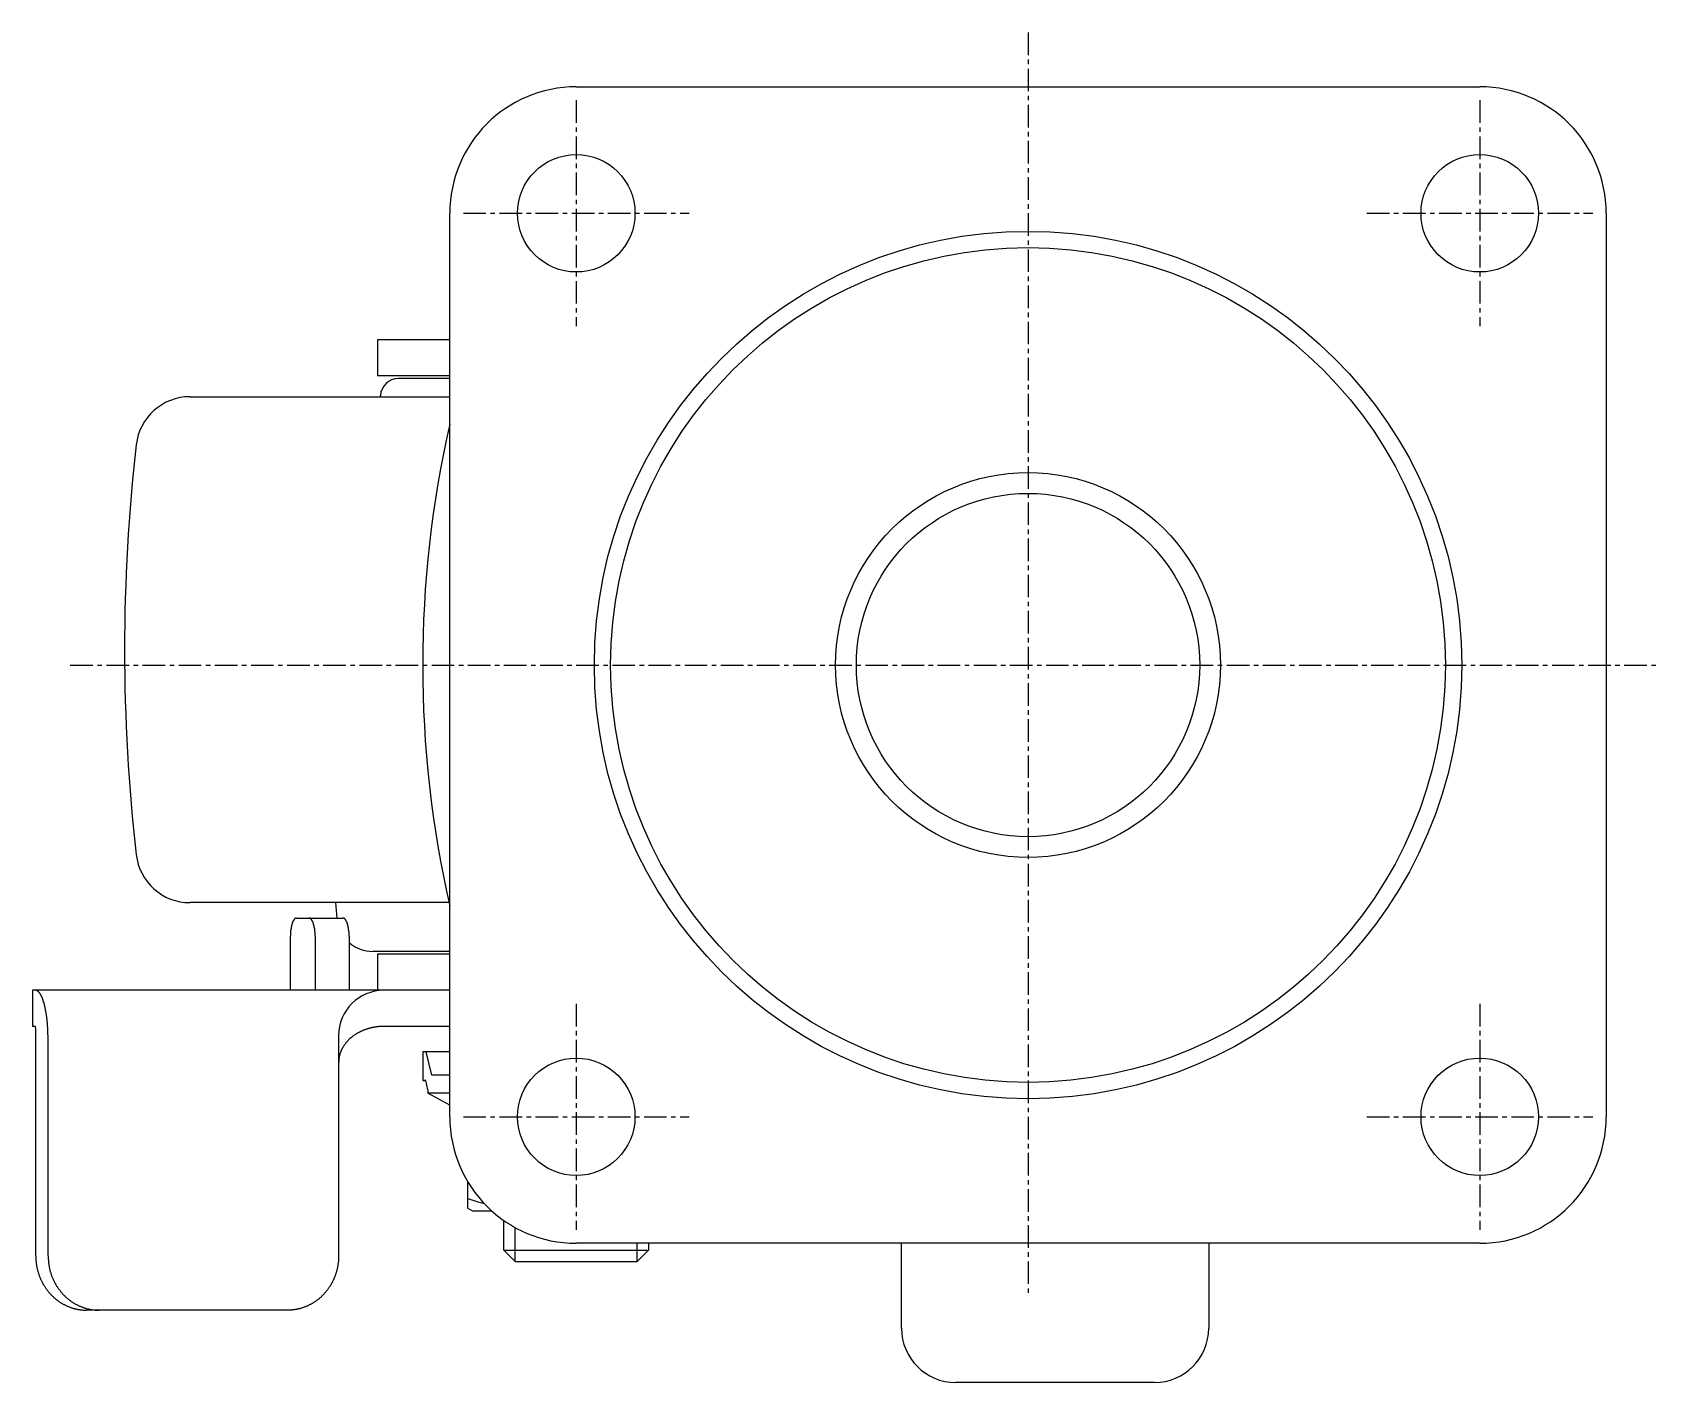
# Model space of a CAD drawing. Extents: x -3218 to -3003, y -139 to 185.
# Drawn here: x -3093.3 to -3003.2, y 110.5 to 185.2 of the extents above; entities that cross this region are included whole.
import ezdxf

# ---------------------------------------------------------------- set-up
doc = ezdxf.new("R2010")
doc.units = 0
doc.linetypes.add('CENTER', pattern=[2, 1.25, -0.25, 0.25, -0.25])
doc.layers.get('0').update_dxf_attribs({"linetype": 'CONTINUOUS'})
doc.layers.get('DEFPOINTS').update_dxf_attribs({"linetype": 'CONTINUOUS'})
doc.layers.add('CENTER', color=1, linetype='CENTER')

msp = doc.modelspace()

# ---------------------------------------------------------------- linework, layer by layer
at = {"color": 7, "linetype": 'CONTINUOUS'}
for p, q in [((-3063.213, 182.167), (-3013.213, 182.167)), ((-3070.213, 125.167), (-3070.213, 175.167)), ((-3006.213, 175.167), (-3006.213, 125.167)), ((-3070.213, 168.167), (-3074.213, 168.167)), ((-3074.213, 168.167), (-3074.213, 166.167)), ((-3070.213, 166.167), (-3074.213, 166.167)), ((-3070.213, 166.017), (-3073.054, 166.017)), ((-3084.587, 165.017), (-3070.213, 165.017)), ((-3074.056, 165.017), (-3074.053, 165.069)), ((-3070.254, 137.017), (-3084.587, 137.017)), ((-3076.546, 137.017), (-3076.464, 136.132)), ((-3078.691, 136.167), (-3076.127, 136.167)), ((-3079.033, 132.167), (-3079.033, 135.167)), ((-3077.665, 135.167), (-3077.665, 132.167)), ((-3075.785, 135.167), (-3075.785, 132.167)), ((-3070.213, 134.317), (-3074.472, 134.317)), ((-3070.213, 134.167), (-3074.213, 134.167)), ((-3074.213, 134.167), (-3074.213, 132.167)), ((-3070.213, 132.167), (-3093.303, 132.167)), ((-3093.303, 132.167), (-3093.303, 130.167)), ((-3093.142, 130.167), (-3093.303, 130.167)), ((-3070.213, 130.167), (-3073.865, 130.167)), ((-3093.127, 117.467), (-3093.127, 129.467)), ((-3093.127, 117.467), (-3093.127, 129.467)), ((-3092.442, 117.467), (-3092.442, 129.467)), ((-3076.365, 129.667), (-3076.365, 117.467)), ((-3070.213, 128.767), (-3071.713, 128.767)), ((-3071.713, 128.767), (-3071.713, 127.167)), ((-3071.209, 127.467), (-3071.519, 128.767)), ((-3071.713, 127.167), (-3071.538, 127.167)), ((-3071.538, 127.167), (-3071.713, 127.167)), ((-3071.423, 126.667), (-3071.538, 127.167)), ((-3070.213, 127.467), (-3071.209, 127.467)), ((-3071.423, 126.667), (-3071.423, 126.467)), ((-3070.213, 125.817), (-3071.423, 126.467)), ((-3070.213, 126.467), (-3071.423, 126.467)), ((-3069.213, 120.111), (-3069.213, 121.561)), ((-3069.213, 120.111), (-3068.963, 119.967)), ((-3068.963, 119.967), (-3067.899, 119.967)), ((-3067.213, 117.792), (-3067.213, 119.422)), ((-3013.213, 118.167), (-3063.213, 118.167)), ((-3059.213, 118.167), (-3059.213, 117.792)), ((-3045.213, 113.467), (-3045.213, 118.167)), ((-3028.213, 118.167), (-3028.213, 113.467)), ((-3067.213, 117.792), (-3059.213, 117.792)), ((-3067.213, 117.792), (-3066.588, 117.167)), ((-3066.588, 117.167), (-3059.838, 117.167)), ((-3059.213, 117.792), (-3059.838, 117.167)), ((-3079.184, 114.467), (-3090.307, 114.467)), ((-3031.213, 110.467), (-3042.213, 110.467))]:
    msp.add_line(p, q, dxfattribs=at)
at = {"color": 3, "linetype": 'CONTINUOUS'}
for p, q in [((-3066.588, 117.167), (-3066.588, 119.034)), ((-3059.838, 117.167), (-3059.838, 118.167))]:
    msp.add_line(p, q, dxfattribs=at)
at = {"color": 7, "linetype": 'CONTINUOUS'}
for points in [[(-3078.69, 136.167, 0), (-3078.7, 136.167, 0), (-3078.7, 136.167, 0), (-3078.7, 136.166, 0), (-3078.71, 136.166, 0), (-3078.71, 136.165, 0), (-3078.72, 136.164, 0), (-3078.72, 136.163, 0), (-3078.72, 136.162, 0), (-3078.73, 136.161, 0), (-3078.73, 136.159, 0), (-3078.74, 136.158, 0), (-3078.74, 136.156, 0), (-3078.75, 136.154, 0), (-3078.75, 136.152, 0), (-3078.75, 136.15, 0), (-3078.76, 136.148, 0), (-3078.76, 136.145, 0), (-3078.77, 136.143, 0), (-3078.77, 136.14, 0), (-3078.77, 136.137, 0), (-3078.78, 136.134, 0), (-3078.78, 136.131, 0), (-3078.79, 136.127, 0), (-3078.79, 136.124, 0), (-3078.79, 136.12, 0), (-3078.8, 136.116, 0), (-3078.8, 136.113, 0), (-3078.81, 136.108, 0), (-3078.81, 136.104, 0), (-3078.81, 136.1, 0), (-3078.82, 136.095, 0), (-3078.82, 136.091, 0), (-3078.83, 136.086, 0), (-3078.83, 136.081, 0), (-3078.83, 136.076, 0), (-3078.84, 136.071, 0), (-3078.84, 136.066, 0), (-3078.84, 136.06, 0), (-3078.85, 136.055, 0), (-3078.85, 136.049, 0), (-3078.86, 136.043, 0), (-3078.86, 136.037, 0), (-3078.86, 136.031, 0), (-3078.87, 136.025, 0), (-3078.87, 136.018, 0), (-3078.87, 136.012, 0), (-3078.88, 136.005, 0), (-3078.88, 135.998, 0), (-3078.88, 135.992, 0), (-3078.89, 135.985, 0), (-3078.89, 135.977, 0), (-3078.89, 135.97, 0), (-3078.9, 135.963, 0), (-3078.9, 135.955, 0), (-3078.9, 135.948, 0), (-3078.91, 135.94, 0), (-3078.91, 135.932, 0), (-3078.91, 135.924, 0), (-3078.92, 135.916, 0), (-3078.92, 135.908, 0), (-3078.92, 135.9, 0), (-3078.93, 135.891, 0), (-3078.93, 135.883, 0), (-3078.93, 135.874, 0), (-3078.94, 135.865, 0), (-3078.94, 135.856, 0), (-3078.94, 135.848, 0), (-3078.94, 135.838, 0), (-3078.95, 135.829, 0), (-3078.95, 135.82, 0), (-3078.95, 135.811, 0), (-3078.96, 135.801, 0), (-3078.96, 135.792, 0), (-3078.96, 135.782, 0), (-3078.96, 135.772, 0), (-3078.97, 135.763, 0), (-3078.97, 135.753, 0), (-3078.97, 135.743, 0), (-3078.97, 135.733, 0), (-3078.98, 135.722, 0), (-3078.98, 135.712, 0), (-3078.98, 135.702, 0), (-3078.98, 135.692, 0), (-3078.98, 135.681, 0), (-3078.99, 135.67, 0), (-3078.99, 135.66, 0), (-3078.99, 135.649, 0), (-3078.99, 135.638, 0), (-3078.99, 135.627, 0), (-3079, 135.617, 0), (-3079, 135.606, 0), (-3079, 135.594, 0), (-3079, 135.583, 0), (-3079, 135.572, 0), (-3079.01, 135.561, 0), (-3079.01, 135.55, 0), (-3079.01, 135.538, 0), (-3079.01, 135.527, 0), (-3079.01, 135.515, 0), (-3079.01, 135.504, 0), (-3079.01, 135.492, 0), (-3079.02, 135.481, 0), (-3079.02, 135.469, 0), (-3079.02, 135.457, 0), (-3079.02, 135.445, 0), (-3079.02, 135.434, 0), (-3079.02, 135.422, 0), (-3079.02, 135.41, 0), (-3079.02, 135.398, 0), (-3079.02, 135.386, 0), (-3079.03, 135.374, 0), (-3079.03, 135.362, 0), (-3079.03, 135.35, 0), (-3079.03, 135.338, 0), (-3079.03, 135.326, 0), (-3079.03, 135.314, 0), (-3079.03, 135.302, 0), (-3079.03, 135.289, 0), (-3079.03, 135.277, 0), (-3079.03, 135.265, 0), (-3079.03, 135.253, 0), (-3079.03, 135.24, 0), (-3079.03, 135.228, 0), (-3079.03, 135.216, 0), (-3079.03, 135.204, 0), (-3079.03, 135.191, 0), (-3079.03, 135.179, 0), (-3079.03, 135.167, 0)], [(-3077.66, 135.167, 0), (-3077.66, 135.179, 0), (-3077.66, 135.191, 0), (-3077.66, 135.204, 0), (-3077.67, 135.216, 0), (-3077.67, 135.228, 0), (-3077.67, 135.24, 0), (-3077.67, 135.253, 0), (-3077.67, 135.265, 0), (-3077.67, 135.277, 0), (-3077.67, 135.289, 0), (-3077.67, 135.302, 0), (-3077.67, 135.314, 0), (-3077.67, 135.326, 0), (-3077.67, 135.338, 0), (-3077.67, 135.35, 0), (-3077.67, 135.362, 0), (-3077.67, 135.374, 0), (-3077.67, 135.386, 0), (-3077.67, 135.398, 0), (-3077.68, 135.41, 0), (-3077.68, 135.422, 0), (-3077.68, 135.434, 0), (-3077.68, 135.445, 0), (-3077.68, 135.457, 0), (-3077.68, 135.469, 0), (-3077.68, 135.481, 0), (-3077.68, 135.492, 0), (-3077.68, 135.504, 0), (-3077.69, 135.515, 0), (-3077.69, 135.527, 0), (-3077.69, 135.538, 0), (-3077.69, 135.55, 0), (-3077.69, 135.561, 0), (-3077.69, 135.572, 0), (-3077.7, 135.583, 0), (-3077.7, 135.594, 0), (-3077.7, 135.606, 0), (-3077.7, 135.617, 0), (-3077.7, 135.627, 0), (-3077.71, 135.638, 0), (-3077.71, 135.649, 0), (-3077.71, 135.66, 0), (-3077.71, 135.67, 0), (-3077.71, 135.681, 0), (-3077.72, 135.692, 0), (-3077.72, 135.702, 0), (-3077.72, 135.712, 0), (-3077.72, 135.722, 0), (-3077.72, 135.733, 0), (-3077.73, 135.743, 0), (-3077.73, 135.753, 0), (-3077.73, 135.763, 0), (-3077.73, 135.772, 0), (-3077.74, 135.782, 0), (-3077.74, 135.792, 0), (-3077.74, 135.801, 0), (-3077.75, 135.811, 0), (-3077.75, 135.82, 0), (-3077.75, 135.829, 0), (-3077.75, 135.838, 0), (-3077.76, 135.848, 0), (-3077.76, 135.856, 0), (-3077.76, 135.865, 0), (-3077.76, 135.874, 0), (-3077.77, 135.883, 0), (-3077.77, 135.891, 0), (-3077.77, 135.9, 0), (-3077.78, 135.908, 0), (-3077.78, 135.916, 0), (-3077.78, 135.924, 0), (-3077.79, 135.932, 0), (-3077.79, 135.94, 0), (-3077.79, 135.948, 0), (-3077.8, 135.955, 0), (-3077.8, 135.963, 0), (-3077.8, 135.97, 0), (-3077.81, 135.977, 0), (-3077.81, 135.985, 0), (-3077.81, 135.992, 0), (-3077.82, 135.998, 0), (-3077.82, 136.005, 0), (-3077.82, 136.012, 0), (-3077.83, 136.018, 0), (-3077.83, 136.025, 0), (-3077.83, 136.031, 0), (-3077.84, 136.037, 0), (-3077.84, 136.043, 0), (-3077.85, 136.049, 0), (-3077.85, 136.055, 0), (-3077.85, 136.06, 0), (-3077.86, 136.066, 0), (-3077.86, 136.071, 0), (-3077.86, 136.076, 0), (-3077.87, 136.081, 0), (-3077.87, 136.086, 0), (-3077.88, 136.091, 0), (-3077.88, 136.095, 0), (-3077.88, 136.1, 0), (-3077.89, 136.104, 0), (-3077.89, 136.108, 0), (-3077.9, 136.113, 0), (-3077.9, 136.116, 0), (-3077.9, 136.12, 0), (-3077.91, 136.124, 0), (-3077.91, 136.127, 0), (-3077.92, 136.131, 0), (-3077.92, 136.134, 0), (-3077.92, 136.137, 0), (-3077.93, 136.14, 0), (-3077.93, 136.143, 0), (-3077.94, 136.145, 0), (-3077.94, 136.148, 0), (-3077.94, 136.15, 0), (-3077.95, 136.152, 0), (-3077.95, 136.154, 0), (-3077.96, 136.156, 0), (-3077.96, 136.158, 0), (-3077.96, 136.159, 0), (-3077.97, 136.161, 0), (-3077.97, 136.162, 0), (-3077.98, 136.163, 0), (-3077.98, 136.164, 0), (-3077.99, 136.165, 0), (-3077.99, 136.166, 0), (-3077.99, 136.166, 0), (-3078, 136.167, 0), (-3078, 136.167, 0), (-3078.01, 136.167, 0)], [(-3075.79, 135.167, 0), (-3075.79, 135.179, 0), (-3075.79, 135.191, 0), (-3075.79, 135.204, 0), (-3075.79, 135.216, 0), (-3075.79, 135.228, 0), (-3075.79, 135.24, 0), (-3075.79, 135.253, 0), (-3075.79, 135.265, 0), (-3075.79, 135.277, 0), (-3075.79, 135.289, 0), (-3075.79, 135.302, 0), (-3075.79, 135.314, 0), (-3075.79, 135.326, 0), (-3075.79, 135.338, 0), (-3075.79, 135.35, 0), (-3075.79, 135.362, 0), (-3075.79, 135.374, 0), (-3075.79, 135.386, 0), (-3075.79, 135.398, 0), (-3075.8, 135.41, 0), (-3075.8, 135.422, 0), (-3075.8, 135.434, 0), (-3075.8, 135.445, 0), (-3075.8, 135.457, 0), (-3075.8, 135.469, 0), (-3075.8, 135.481, 0), (-3075.8, 135.492, 0), (-3075.81, 135.504, 0), (-3075.81, 135.515, 0), (-3075.81, 135.527, 0), (-3075.81, 135.538, 0), (-3075.81, 135.55, 0), (-3075.81, 135.561, 0), (-3075.81, 135.572, 0), (-3075.82, 135.583, 0), (-3075.82, 135.594, 0), (-3075.82, 135.606, 0), (-3075.82, 135.617, 0), (-3075.82, 135.627, 0), (-3075.83, 135.638, 0), (-3075.83, 135.649, 0), (-3075.83, 135.66, 0), (-3075.83, 135.67, 0), (-3075.83, 135.681, 0), (-3075.84, 135.692, 0), (-3075.84, 135.702, 0), (-3075.84, 135.712, 0), (-3075.84, 135.722, 0), (-3075.85, 135.733, 0), (-3075.85, 135.743, 0), (-3075.85, 135.753, 0), (-3075.85, 135.763, 0), (-3075.86, 135.772, 0), (-3075.86, 135.782, 0), (-3075.86, 135.792, 0), (-3075.86, 135.801, 0), (-3075.87, 135.811, 0), (-3075.87, 135.82, 0), (-3075.87, 135.829, 0), (-3075.87, 135.838, 0), (-3075.88, 135.848, 0), (-3075.88, 135.856, 0), (-3075.88, 135.865, 0), (-3075.89, 135.874, 0), (-3075.89, 135.883, 0), (-3075.89, 135.891, 0), (-3075.89, 135.9, 0), (-3075.9, 135.908, 0), (-3075.9, 135.916, 0), (-3075.9, 135.924, 0), (-3075.91, 135.932, 0), (-3075.91, 135.94, 0), (-3075.91, 135.948, 0), (-3075.92, 135.955, 0), (-3075.92, 135.963, 0), (-3075.92, 135.97, 0), (-3075.93, 135.977, 0), (-3075.93, 135.985, 0), (-3075.93, 135.992, 0), (-3075.94, 135.998, 0), (-3075.94, 136.005, 0), (-3075.94, 136.012, 0), (-3075.95, 136.018, 0), (-3075.95, 136.025, 0), (-3075.96, 136.031, 0), (-3075.96, 136.037, 0), (-3075.96, 136.043, 0), (-3075.97, 136.049, 0), (-3075.97, 136.055, 0), (-3075.97, 136.06, 0), (-3075.98, 136.066, 0), (-3075.98, 136.071, 0), (-3075.98, 136.076, 0), (-3075.99, 136.081, 0), (-3075.99, 136.086, 0), (-3076, 136.091, 0), (-3076, 136.095, 0), (-3076, 136.1, 0), (-3076.01, 136.104, 0), (-3076.01, 136.108, 0), (-3076.02, 136.113, 0), (-3076.02, 136.116, 0), (-3076.02, 136.12, 0), (-3076.03, 136.124, 0), (-3076.03, 136.127, 0), (-3076.04, 136.131, 0), (-3076.04, 136.134, 0), (-3076.04, 136.137, 0), (-3076.05, 136.14, 0), (-3076.05, 136.143, 0), (-3076.06, 136.145, 0), (-3076.06, 136.148, 0), (-3076.06, 136.15, 0), (-3076.07, 136.152, 0), (-3076.07, 136.154, 0), (-3076.08, 136.156, 0), (-3076.08, 136.158, 0), (-3076.09, 136.159, 0), (-3076.09, 136.161, 0), (-3076.09, 136.162, 0), (-3076.1, 136.163, 0), (-3076.1, 136.164, 0), (-3076.11, 136.165, 0), (-3076.11, 136.166, 0), (-3076.11, 136.166, 0), (-3076.12, 136.167, 0), (-3076.12, 136.167, 0), (-3076.13, 136.167, 0)], [(-3092.44, 129.467, 0), (-3092.44, 129.5, 0), (-3092.44, 129.533, 0), (-3092.44, 129.566, 0), (-3092.44, 129.599, 0), (-3092.44, 129.632, 0), (-3092.44, 129.666, 0), (-3092.45, 129.699, 0), (-3092.45, 129.732, 0), (-3092.45, 129.765, 0), (-3092.45, 129.797, 0), (-3092.45, 129.83, 0), (-3092.45, 129.863, 0), (-3092.45, 129.896, 0), (-3092.45, 129.929, 0), (-3092.45, 129.961, 0), (-3092.46, 129.994, 0), (-3092.46, 130.026, 0), (-3092.46, 130.059, 0), (-3092.46, 130.091, 0), (-3092.46, 130.123, 0), (-3092.47, 130.155, 0), (-3092.47, 130.187, 0), (-3092.47, 130.219, 0), (-3092.47, 130.251, 0), (-3092.48, 130.282, 0), (-3092.48, 130.314, 0), (-3092.48, 130.345, 0), (-3092.48, 130.377, 0), (-3092.49, 130.408, 0), (-3092.49, 130.439, 0), (-3092.49, 130.469, 0), (-3092.5, 130.5, 0), (-3092.5, 130.531, 0), (-3092.5, 130.561, 0), (-3092.51, 130.591, 0), (-3092.51, 130.621, 0), (-3092.51, 130.651, 0), (-3092.52, 130.681, 0), (-3092.52, 130.71, 0), (-3092.53, 130.74, 0), (-3092.53, 130.769, 0), (-3092.53, 130.798, 0), (-3092.54, 130.826, 0), (-3092.54, 130.855, 0), (-3092.55, 130.883, 0), (-3092.55, 130.911, 0), (-3092.56, 130.939, 0), (-3092.56, 130.967, 0), (-3092.57, 130.994, 0), (-3092.57, 131.022, 0), (-3092.58, 131.049, 0), (-3092.58, 131.075, 0), (-3092.59, 131.102, 0), (-3092.59, 131.128, 0), (-3092.6, 131.154, 0), (-3092.6, 131.18, 0), (-3092.61, 131.205, 0), (-3092.61, 131.23, 0), (-3092.62, 131.255, 0), (-3092.62, 131.28, 0), (-3092.63, 131.305, 0), (-3092.64, 131.329, 0), (-3092.64, 131.353, 0), (-3092.65, 131.376, 0), (-3092.65, 131.399, 0), (-3092.66, 131.422, 0), (-3092.67, 131.445, 0), (-3092.67, 131.467, 0), (-3092.68, 131.49, 0), (-3092.69, 131.511, 0), (-3092.69, 131.533, 0), (-3092.7, 131.554, 0), (-3092.71, 131.575, 0), (-3092.71, 131.595, 0), (-3092.72, 131.616, 0), (-3092.73, 131.636, 0), (-3092.73, 131.655, 0), (-3092.74, 131.674, 0), (-3092.75, 131.693, 0), (-3092.75, 131.712, 0), (-3092.76, 131.73, 0), (-3092.77, 131.748, 0), (-3092.78, 131.766, 0), (-3092.78, 131.783, 0), (-3092.79, 131.8, 0), (-3092.8, 131.816, 0), (-3092.8, 131.832, 0), (-3092.81, 131.848, 0), (-3092.82, 131.864, 0), (-3092.83, 131.879, 0), (-3092.84, 131.893, 0), (-3092.84, 131.908, 0), (-3092.85, 131.922, 0), (-3092.86, 131.935, 0), (-3092.87, 131.949, 0), (-3092.87, 131.961, 0), (-3092.88, 131.974, 0), (-3092.89, 131.986, 0), (-3092.9, 131.998, 0), (-3092.91, 132.009, 0), (-3092.91, 132.02, 0), (-3092.92, 132.031, 0), (-3092.93, 132.041, 0), (-3092.94, 132.051, 0), (-3092.95, 132.06, 0), (-3092.96, 132.069, 0), (-3092.96, 132.078, 0), (-3092.97, 132.086, 0), (-3092.98, 132.094, 0), (-3092.99, 132.101, 0), (-3093, 132.108, 0), (-3093.01, 132.115, 0), (-3093.01, 132.121, 0), (-3093.02, 132.127, 0), (-3093.03, 132.133, 0), (-3093.04, 132.138, 0), (-3093.05, 132.142, 0), (-3093.06, 132.147, 0), (-3093.07, 132.15, 0), (-3093.07, 132.154, 0), (-3093.08, 132.157, 0), (-3093.09, 132.16, 0), (-3093.1, 132.162, 0), (-3093.11, 132.164, 0), (-3093.12, 132.165, 0), (-3093.13, 132.166, 0), (-3093.13, 132.167, 0), (-3093.14, 132.167, 0)], [(-3093.13, 129.467, 0), (-3093.13, 129.476, 0), (-3093.13, 129.484, 0), (-3093.13, 129.493, 0), (-3093.13, 129.501, 0), (-3093.13, 129.51, 0), (-3093.13, 129.518, 0), (-3093.13, 129.527, 0), (-3093.13, 129.536, 0), (-3093.13, 129.544, 0), (-3093.13, 129.553, 0), (-3093.13, 129.561, 0), (-3093.13, 129.57, 0), (-3093.13, 129.578, 0), (-3093.13, 129.587, 0), (-3093.13, 129.595, 0), (-3093.13, 129.603, 0), (-3093.13, 129.612, 0), (-3093.13, 129.62, 0), (-3093.13, 129.629, 0), (-3093.13, 129.637, 0), (-3093.13, 129.645, 0), (-3093.13, 129.654, 0), (-3093.13, 129.662, 0), (-3093.13, 129.67, 0), (-3093.13, 129.678, 0), (-3093.13, 129.687, 0), (-3093.13, 129.695, 0), (-3093.13, 129.703, 0), (-3093.13, 129.711, 0), (-3093.13, 129.719, 0), (-3093.13, 129.727, 0), (-3093.13, 129.735, 0), (-3093.13, 129.743, 0), (-3093.13, 129.751, 0), (-3093.13, 129.758, 0), (-3093.13, 129.766, 0), (-3093.13, 129.774, 0), (-3093.13, 129.782, 0), (-3093.13, 129.789, 0), (-3093.13, 129.797, 0), (-3093.13, 129.804, 0), (-3093.13, 129.812, 0), (-3093.13, 129.819, 0), (-3093.13, 129.827, 0), (-3093.13, 129.834, 0), (-3093.13, 129.841, 0), (-3093.13, 129.849, 0), (-3093.13, 129.856, 0), (-3093.13, 129.863, 0), (-3093.13, 129.87, 0), (-3093.13, 129.877, 0), (-3093.13, 129.884, 0), (-3093.13, 129.891, 0), (-3093.13, 129.898, 0), (-3093.13, 129.904, 0), (-3093.13, 129.911, 0), (-3093.13, 129.918, 0), (-3093.13, 129.924, 0), (-3093.13, 129.931, 0), (-3093.13, 129.937, 0), (-3093.13, 129.943, 0), (-3093.13, 129.95, 0), (-3093.13, 129.956, 0), (-3093.13, 129.962, 0), (-3093.13, 129.968, 0), (-3093.13, 129.974, 0), (-3093.13, 129.98, 0), (-3093.13, 129.986, 0), (-3093.13, 129.991, 0), (-3093.13, 129.997, 0), (-3093.13, 130.003, 0), (-3093.13, 130.008, 0), (-3093.13, 130.013, 0), (-3093.13, 130.019, 0), (-3093.13, 130.024, 0), (-3093.13, 130.029, 0), (-3093.13, 130.034, 0), (-3093.13, 130.039, 0), (-3093.13, 130.044, 0), (-3093.13, 130.049, 0), (-3093.13, 130.054, 0), (-3093.13, 130.058, 0), (-3093.13, 130.063, 0), (-3093.13, 130.067, 0), (-3093.13, 130.072, 0), (-3093.13, 130.076, 0), (-3093.13, 130.08, 0), (-3093.13, 130.084, 0), (-3093.14, 130.088, 0), (-3093.14, 130.092, 0), (-3093.14, 130.096, 0), (-3093.14, 130.1, 0), (-3093.14, 130.103, 0), (-3093.14, 130.107, 0), (-3093.14, 130.11, 0), (-3093.14, 130.114, 0), (-3093.14, 130.117, 0), (-3093.14, 130.12, 0), (-3093.14, 130.123, 0), (-3093.14, 130.126, 0), (-3093.14, 130.129, 0), (-3093.14, 130.132, 0), (-3093.14, 130.134, 0), (-3093.14, 130.137, 0), (-3093.14, 130.139, 0), (-3093.14, 130.142, 0), (-3093.14, 130.144, 0), (-3093.14, 130.146, 0), (-3093.14, 130.148, 0), (-3093.14, 130.15, 0), (-3093.14, 130.152, 0), (-3093.14, 130.153, 0), (-3093.14, 130.155, 0), (-3093.14, 130.157, 0), (-3093.14, 130.158, 0), (-3093.14, 130.159, 0), (-3093.14, 130.161, 0), (-3093.14, 130.162, 0), (-3093.14, 130.163, 0), (-3093.14, 130.164, 0), (-3093.14, 130.164, 0), (-3093.14, 130.165, 0), (-3093.14, 130.166, 0), (-3093.14, 130.166, 0), (-3093.14, 130.166, 0), (-3093.14, 130.167, 0), (-3093.14, 130.167, 0), (-3093.14, 130.167, 0)], [(-3073.87, 130.167, 0), (-3073.9, 130.167, 0), (-3073.93, 130.166, 0), (-3073.96, 130.166, 0), (-3073.99, 130.165, 0), (-3074.02, 130.163, 0), (-3074.05, 130.162, 0), (-3074.08, 130.16, 0), (-3074.11, 130.157, 0), (-3074.14, 130.155, 0), (-3074.17, 130.152, 0), (-3074.2, 130.149, 0), (-3074.23, 130.145, 0), (-3074.26, 130.142, 0), (-3074.29, 130.137, 0), (-3074.32, 130.133, 0), (-3074.35, 130.128, 0), (-3074.38, 130.124, 0), (-3074.41, 130.118, 0), (-3074.44, 130.113, 0), (-3074.47, 130.107, 0), (-3074.5, 130.101, 0), (-3074.53, 130.094, 0), (-3074.56, 130.088, 0), (-3074.59, 130.081, 0), (-3074.62, 130.074, 0), (-3074.65, 130.066, 0), (-3074.68, 130.058, 0), (-3074.71, 130.05, 0), (-3074.74, 130.042, 0), (-3074.76, 130.033, 0), (-3074.79, 130.024, 0), (-3074.82, 130.015, 0), (-3074.85, 130.005, 0), (-3074.88, 129.995, 0), (-3074.91, 129.985, 0), (-3074.93, 129.975, 0), (-3074.96, 129.964, 0), (-3074.99, 129.953, 0), (-3075.02, 129.942, 0), (-3075.04, 129.931, 0), (-3075.07, 129.919, 0), (-3075.1, 129.907, 0), (-3075.12, 129.895, 0), (-3075.15, 129.882, 0), (-3075.18, 129.87, 0), (-3075.2, 129.857, 0), (-3075.23, 129.843, 0), (-3075.25, 129.83, 0), (-3075.28, 129.816, 0), (-3075.3, 129.802, 0), (-3075.33, 129.788, 0), (-3075.35, 129.773, 0), (-3075.38, 129.759, 0), (-3075.4, 129.744, 0), (-3075.43, 129.728, 0), (-3075.45, 129.713, 0), (-3075.47, 129.697, 0), (-3075.5, 129.681, 0), (-3075.52, 129.665, 0), (-3075.54, 129.649, 0), (-3075.57, 129.632, 0), (-3075.59, 129.615, 0), (-3075.61, 129.598, 0), (-3075.63, 129.581, 0), (-3075.65, 129.564, 0), (-3075.68, 129.546, 0), (-3075.7, 129.528, 0), (-3075.72, 129.51, 0), (-3075.74, 129.492, 0), (-3075.76, 129.473, 0), (-3075.78, 129.455, 0), (-3075.8, 129.436, 0), (-3075.82, 129.417, 0), (-3075.84, 129.397, 0), (-3075.85, 129.378, 0), (-3075.87, 129.358, 0), (-3075.89, 129.339, 0), (-3075.91, 129.319, 0), (-3075.93, 129.298, 0), (-3075.94, 129.278, 0), (-3075.96, 129.258, 0), (-3075.98, 129.237, 0), (-3075.99, 129.216, 0), (-3076.01, 129.195, 0), (-3076.03, 129.174, 0), (-3076.04, 129.153, 0), (-3076.06, 129.131, 0), (-3076.07, 129.11, 0), (-3076.08, 129.088, 0), (-3076.1, 129.066, 0), (-3076.11, 129.044, 0), (-3076.13, 129.022, 0), (-3076.14, 129, 0), (-3076.15, 128.977, 0), (-3076.16, 128.955, 0), (-3076.17, 128.932, 0), (-3076.19, 128.91, 0), (-3076.2, 128.887, 0), (-3076.21, 128.864, 0), (-3076.22, 128.841, 0), (-3076.23, 128.818, 0), (-3076.24, 128.794, 0), (-3076.25, 128.771, 0), (-3076.26, 128.747, 0), (-3076.27, 128.724, 0), (-3076.27, 128.7, 0), (-3076.28, 128.677, 0), (-3076.29, 128.653, 0), (-3076.3, 128.629, 0), (-3076.3, 128.605, 0), (-3076.31, 128.581, 0), (-3076.32, 128.557, 0), (-3076.32, 128.533, 0), (-3076.33, 128.509, 0), (-3076.33, 128.485, 0), (-3076.34, 128.46, 0), (-3076.34, 128.436, 0), (-3076.35, 128.412, 0), (-3076.35, 128.387, 0), (-3076.35, 128.363, 0), (-3076.36, 128.339, 0), (-3076.36, 128.314, 0), (-3076.36, 128.29, 0), (-3076.36, 128.265, 0), (-3076.36, 128.241, 0), (-3076.36, 128.216, 0), (-3076.36, 128.191, 0), (-3076.37, 128.167, 0)], [(-3093.13, 117.467, 0), (-3093.13, 117.43, 0), (-3093.13, 117.393, 0), (-3093.12, 117.357, 0), (-3093.12, 117.32, 0), (-3093.12, 117.283, 0), (-3093.12, 117.246, 0), (-3093.12, 117.21, 0), (-3093.11, 117.173, 0), (-3093.11, 117.136, 0), (-3093.11, 117.1, 0), (-3093.1, 117.063, 0), (-3093.1, 117.027, 0), (-3093.09, 116.99, 0), (-3093.09, 116.954, 0), (-3093.08, 116.918, 0), (-3093.07, 116.882, 0), (-3093.07, 116.846, 0), (-3093.06, 116.81, 0), (-3093.05, 116.774, 0), (-3093.04, 116.738, 0), (-3093.03, 116.702, 0), (-3093.02, 116.667, 0), (-3093.01, 116.631, 0), (-3093.01, 116.596, 0), (-3092.99, 116.561, 0), (-3092.98, 116.526, 0), (-3092.97, 116.491, 0), (-3092.96, 116.456, 0), (-3092.95, 116.422, 0), (-3092.94, 116.387, 0), (-3092.92, 116.353, 0), (-3092.91, 116.319, 0), (-3092.9, 116.285, 0), (-3092.88, 116.251, 0), (-3092.87, 116.218, 0), (-3092.86, 116.184, 0), (-3092.84, 116.151, 0), (-3092.83, 116.118, 0), (-3092.81, 116.085, 0), (-3092.79, 116.053, 0), (-3092.78, 116.02, 0), (-3092.76, 115.988, 0), (-3092.74, 115.956, 0), (-3092.73, 115.925, 0), (-3092.71, 115.893, 0), (-3092.69, 115.862, 0), (-3092.67, 115.831, 0), (-3092.65, 115.8, 0), (-3092.63, 115.77, 0), (-3092.61, 115.74, 0), (-3092.59, 115.71, 0), (-3092.57, 115.68, 0), (-3092.55, 115.65, 0), (-3092.53, 115.621, 0), (-3092.51, 115.592, 0), (-3092.49, 115.564, 0), (-3092.46, 115.535, 0), (-3092.44, 115.507, 0), (-3092.42, 115.48, 0), (-3092.4, 115.452, 0), (-3092.37, 115.425, 0), (-3092.35, 115.398, 0), (-3092.33, 115.372, 0), (-3092.3, 115.346, 0), (-3092.28, 115.32, 0), (-3092.25, 115.294, 0), (-3092.23, 115.269, 0), (-3092.2, 115.244, 0), (-3092.17, 115.22, 0), (-3092.15, 115.195, 0), (-3092.12, 115.171, 0), (-3092.1, 115.148, 0), (-3092.07, 115.125, 0), (-3092.04, 115.102, 0), (-3092.01, 115.079, 0), (-3091.99, 115.057, 0), (-3091.96, 115.036, 0), (-3091.93, 115.014, 0), (-3091.9, 114.993, 0), (-3091.87, 114.973, 0), (-3091.84, 114.952, 0), (-3091.82, 114.932, 0), (-3091.79, 114.913, 0), (-3091.76, 114.894, 0), (-3091.73, 114.875, 0), (-3091.7, 114.857, 0), (-3091.67, 114.839, 0), (-3091.64, 114.821, 0), (-3091.61, 114.804, 0), (-3091.57, 114.787, 0), (-3091.54, 114.771, 0), (-3091.51, 114.755, 0), (-3091.48, 114.739, 0), (-3091.45, 114.724, 0), (-3091.42, 114.71, 0), (-3091.39, 114.695, 0), (-3091.35, 114.681, 0), (-3091.32, 114.668, 0), (-3091.29, 114.655, 0), (-3091.26, 114.642, 0), (-3091.22, 114.63, 0), (-3091.19, 114.618, 0), (-3091.16, 114.607, 0), (-3091.13, 114.596, 0), (-3091.09, 114.586, 0), (-3091.06, 114.576, 0), (-3091.03, 114.566, 0), (-3090.99, 114.557, 0), (-3090.96, 114.548, 0), (-3090.93, 114.54, 0), (-3090.89, 114.532, 0), (-3090.86, 114.525, 0), (-3090.82, 114.518, 0), (-3090.79, 114.511, 0), (-3090.76, 114.505, 0), (-3090.72, 114.499, 0), (-3090.69, 114.494, 0), (-3090.65, 114.489, 0), (-3090.62, 114.485, 0), (-3090.58, 114.481, 0), (-3090.55, 114.478, 0), (-3090.51, 114.475, 0), (-3090.48, 114.473, 0), (-3090.45, 114.471, 0), (-3090.41, 114.469, 0), (-3090.38, 114.468, 0), (-3090.34, 114.467, 0), (-3090.31, 114.467, 0)], [(-3092.44, 117.467, 0), (-3092.44, 117.43, 0), (-3092.44, 117.393, 0), (-3092.44, 117.357, 0), (-3092.44, 117.32, 0), (-3092.44, 117.283, 0), (-3092.43, 117.246, 0), (-3092.43, 117.21, 0), (-3092.43, 117.173, 0), (-3092.43, 117.136, 0), (-3092.42, 117.1, 0), (-3092.42, 117.063, 0), (-3092.41, 117.027, 0), (-3092.41, 116.99, 0), (-3092.4, 116.954, 0), (-3092.39, 116.918, 0), (-3092.39, 116.882, 0), (-3092.38, 116.846, 0), (-3092.37, 116.81, 0), (-3092.37, 116.774, 0), (-3092.36, 116.738, 0), (-3092.35, 116.702, 0), (-3092.34, 116.667, 0), (-3092.33, 116.631, 0), (-3092.32, 116.596, 0), (-3092.31, 116.561, 0), (-3092.3, 116.526, 0), (-3092.29, 116.491, 0), (-3092.28, 116.456, 0), (-3092.27, 116.422, 0), (-3092.25, 116.387, 0), (-3092.24, 116.353, 0), (-3092.23, 116.319, 0), (-3092.21, 116.285, 0), (-3092.2, 116.251, 0), (-3092.19, 116.218, 0), (-3092.17, 116.184, 0), (-3092.16, 116.151, 0), (-3092.14, 116.118, 0), (-3092.13, 116.085, 0), (-3092.11, 116.053, 0), (-3092.09, 116.02, 0), (-3092.08, 115.988, 0), (-3092.06, 115.956, 0), (-3092.04, 115.925, 0), (-3092.02, 115.893, 0), (-3092.01, 115.862, 0), (-3091.99, 115.831, 0), (-3091.97, 115.8, 0), (-3091.95, 115.77, 0), (-3091.93, 115.74, 0), (-3091.91, 115.71, 0), (-3091.89, 115.68, 0), (-3091.87, 115.65, 0), (-3091.85, 115.621, 0), (-3091.82, 115.592, 0), (-3091.8, 115.564, 0), (-3091.78, 115.535, 0), (-3091.76, 115.507, 0), (-3091.74, 115.48, 0), (-3091.71, 115.452, 0), (-3091.69, 115.425, 0), (-3091.67, 115.398, 0), (-3091.64, 115.372, 0), (-3091.62, 115.346, 0), (-3091.59, 115.32, 0), (-3091.57, 115.294, 0), (-3091.54, 115.269, 0), (-3091.52, 115.244, 0), (-3091.49, 115.22, 0), (-3091.46, 115.195, 0), (-3091.44, 115.171, 0), (-3091.41, 115.148, 0), (-3091.38, 115.125, 0), (-3091.36, 115.102, 0), (-3091.33, 115.079, 0), (-3091.3, 115.057, 0), (-3091.27, 115.036, 0), (-3091.25, 115.014, 0), (-3091.22, 114.993, 0), (-3091.19, 114.973, 0), (-3091.16, 114.952, 0), (-3091.13, 114.932, 0), (-3091.1, 114.913, 0), (-3091.07, 114.894, 0), (-3091.04, 114.875, 0), (-3091.01, 114.857, 0), (-3090.98, 114.839, 0), (-3090.95, 114.821, 0), (-3090.92, 114.804, 0), (-3090.89, 114.787, 0), (-3090.86, 114.771, 0), (-3090.83, 114.755, 0), (-3090.8, 114.739, 0), (-3090.77, 114.724, 0), (-3090.73, 114.71, 0), (-3090.7, 114.695, 0), (-3090.67, 114.681, 0), (-3090.64, 114.668, 0), (-3090.61, 114.655, 0), (-3090.57, 114.642, 0), (-3090.54, 114.63, 0), (-3090.51, 114.618, 0), (-3090.47, 114.607, 0), (-3090.44, 114.596, 0), (-3090.41, 114.586, 0), (-3090.38, 114.576, 0), (-3090.34, 114.566, 0), (-3090.31, 114.557, 0), (-3090.27, 114.548, 0), (-3090.24, 114.54, 0), (-3090.21, 114.532, 0), (-3090.17, 114.525, 0), (-3090.14, 114.518, 0), (-3090.11, 114.511, 0), (-3090.07, 114.505, 0), (-3090.04, 114.499, 0), (-3090, 114.494, 0), (-3089.97, 114.489, 0), (-3089.93, 114.485, 0), (-3089.9, 114.481, 0), (-3089.87, 114.478, 0), (-3089.83, 114.475, 0), (-3089.8, 114.473, 0), (-3089.76, 114.471, 0), (-3089.73, 114.469, 0), (-3089.69, 114.468, 0), (-3089.66, 114.467, 0), (-3089.62, 114.467, 0)], [(-3076.37, 117.467, 0), (-3076.37, 117.43, 0), (-3076.37, 117.393, 0), (-3076.37, 117.357, 0), (-3076.37, 117.32, 0), (-3076.37, 117.283, 0), (-3076.37, 117.246, 0), (-3076.38, 117.21, 0), (-3076.38, 117.173, 0), (-3076.38, 117.136, 0), (-3076.39, 117.1, 0), (-3076.39, 117.063, 0), (-3076.4, 117.027, 0), (-3076.4, 116.99, 0), (-3076.41, 116.954, 0), (-3076.41, 116.918, 0), (-3076.42, 116.882, 0), (-3076.43, 116.846, 0), (-3076.43, 116.81, 0), (-3076.44, 116.774, 0), (-3076.45, 116.738, 0), (-3076.46, 116.702, 0), (-3076.47, 116.667, 0), (-3076.48, 116.631, 0), (-3076.49, 116.596, 0), (-3076.5, 116.561, 0), (-3076.51, 116.526, 0), (-3076.52, 116.491, 0), (-3076.53, 116.456, 0), (-3076.54, 116.422, 0), (-3076.55, 116.387, 0), (-3076.57, 116.353, 0), (-3076.58, 116.319, 0), (-3076.59, 116.285, 0), (-3076.61, 116.251, 0), (-3076.62, 116.218, 0), (-3076.64, 116.184, 0), (-3076.65, 116.151, 0), (-3076.67, 116.118, 0), (-3076.68, 116.085, 0), (-3076.7, 116.053, 0), (-3076.71, 116.02, 0), (-3076.73, 115.988, 0), (-3076.75, 115.956, 0), (-3076.77, 115.925, 0), (-3076.78, 115.893, 0), (-3076.8, 115.862, 0), (-3076.82, 115.831, 0), (-3076.84, 115.8, 0), (-3076.86, 115.77, 0), (-3076.88, 115.74, 0), (-3076.9, 115.71, 0), (-3076.92, 115.68, 0), (-3076.94, 115.65, 0), (-3076.96, 115.621, 0), (-3076.98, 115.592, 0), (-3077, 115.564, 0), (-3077.03, 115.535, 0), (-3077.05, 115.507, 0), (-3077.07, 115.48, 0), (-3077.1, 115.452, 0), (-3077.12, 115.425, 0), (-3077.14, 115.398, 0), (-3077.17, 115.372, 0), (-3077.19, 115.346, 0), (-3077.22, 115.32, 0), (-3077.24, 115.294, 0), (-3077.27, 115.269, 0), (-3077.29, 115.244, 0), (-3077.32, 115.22, 0), (-3077.34, 115.195, 0), (-3077.37, 115.171, 0), (-3077.4, 115.148, 0), (-3077.42, 115.125, 0), (-3077.45, 115.102, 0), (-3077.48, 115.079, 0), (-3077.5, 115.057, 0), (-3077.53, 115.036, 0), (-3077.56, 115.014, 0), (-3077.59, 114.993, 0), (-3077.62, 114.973, 0), (-3077.65, 114.952, 0), (-3077.68, 114.932, 0), (-3077.71, 114.913, 0), (-3077.73, 114.894, 0), (-3077.76, 114.875, 0), (-3077.79, 114.857, 0), (-3077.82, 114.839, 0), (-3077.86, 114.821, 0), (-3077.89, 114.804, 0), (-3077.92, 114.787, 0), (-3077.95, 114.771, 0), (-3077.98, 114.755, 0), (-3078.01, 114.739, 0), (-3078.04, 114.724, 0), (-3078.07, 114.71, 0), (-3078.11, 114.695, 0), (-3078.14, 114.681, 0), (-3078.17, 114.668, 0), (-3078.2, 114.655, 0), (-3078.23, 114.642, 0), (-3078.27, 114.63, 0), (-3078.3, 114.618, 0), (-3078.33, 114.607, 0), (-3078.37, 114.596, 0), (-3078.4, 114.586, 0), (-3078.43, 114.576, 0), (-3078.47, 114.566, 0), (-3078.5, 114.557, 0), (-3078.53, 114.548, 0), (-3078.57, 114.54, 0), (-3078.6, 114.532, 0), (-3078.63, 114.525, 0), (-3078.67, 114.518, 0), (-3078.7, 114.511, 0), (-3078.74, 114.505, 0), (-3078.77, 114.499, 0), (-3078.8, 114.494, 0), (-3078.84, 114.489, 0), (-3078.87, 114.485, 0), (-3078.91, 114.481, 0), (-3078.94, 114.478, 0), (-3078.98, 114.475, 0), (-3079.01, 114.473, 0), (-3079.05, 114.471, 0), (-3079.08, 114.469, 0), (-3079.11, 114.468, 0), (-3079.15, 114.467, 0), (-3079.18, 114.467, 0)]]:
    msp.add_polyline3d(points, dxfattribs=at)
for centre, radius in [((-3063.213, 175.167), 3.25), ((-3013.213, 175.167), 3.25), ((-3038.213, 150.167), 24), ((-3038.213, 150.167), 23.1), ((-3038.213, 150.167), 10.65), ((-3038.213, 150.167), 9.5), ((-3063.213, 125.167), 3.25), ((-3013.213, 125.167), 3.25)]:
    msp.add_circle(centre, radius, dxfattribs=at)
for centre, radius, start, end in [((-3063.213, 175.167), 7, 90, 180), ((-3013.213, 175.167), 7, 0, 90), ((-3073.054, 165.017), 1, 90, 177), ((-3084.587, 162.017), 3, 90, 173.48853), ((-3011.713, 150.167), 60, 167.16143, 192.83857), ((-2988.213, 151.017), 100, 173.48853, 186.51147), ((-3084.587, 140.017), 3, 186.51147, 270), ((-3074.472, 136.317), 2, 228.96491, 270), ((-3073.865, 129.667), 2.5, 90, 180), ((-3063.213, 125.167), 7, 180, 270), ((-3013.213, 125.167), 7, 270, 0), ((-3066.213, 128.776), 8.665, 249.74384, 255.99596), ((-3042.213, 113.467), 3, 180, 270), ((-3031.213, 113.467), 3, 270, 0)]:
    msp.add_arc(centre, radius, start, end, dxfattribs=at)
at = {"layer": 'CENTER', "color": 1, "linetype": 'CENTER'}
for p, q in [((-3038.213, 185.167), (-3038.213, 115.167)), ((-3063.213, 181.417), (-3063.213, 168.917)), ((-3013.213, 181.417), (-3013.213, 168.917)), ((-3069.463, 175.167), (-3056.963, 175.167)), ((-3019.463, 175.167), (-3006.963, 175.167)), ((-3091.213, 150.167), (-3003.213, 150.167)), ((-3063.213, 131.417), (-3063.213, 118.917)), ((-3013.213, 131.417), (-3013.213, 118.917)), ((-3069.463, 125.167), (-3056.963, 125.167)), ((-3019.463, 125.167), (-3006.963, 125.167))]:
    msp.add_line(p, q, dxfattribs=at)
at = {"layer": 'DEFPOINTS', "color": 0, "linetype": 'BYBLOCK'}
for p in [(-3084.587, 165.017), (-3088.213, 151.017), (-3093.303, 132.167), (-3093.141, 132.167)]:
    msp.add_point(p, dxfattribs=at)

doc.saveas('drawing.dxf')
